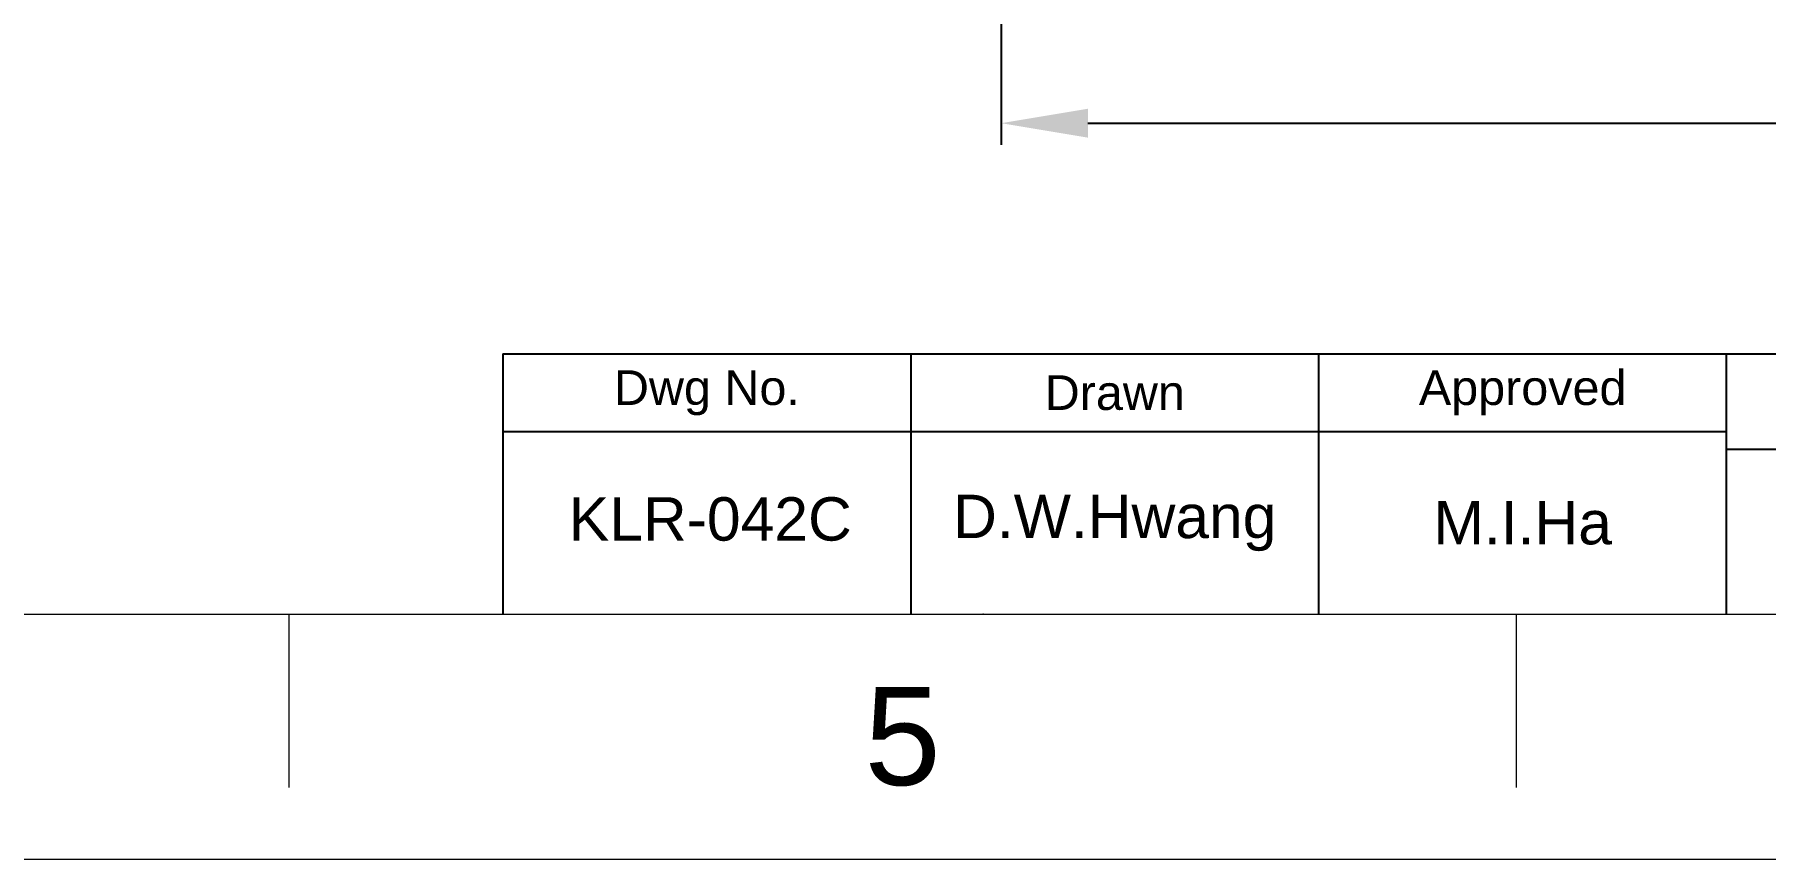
# Model space of a CAD drawing. Header units: millimetres. Extents: x 1243 to 1837, y -609 to -189.
# Drawn here: x 1525 to 1624.7, y -609 to -561.4 of the extents above; entities that cross this region are included whole.
import ezdxf

# ---------------------------------------------------------------- set-up
doc = ezdxf.new("R2010")
doc.units = ezdxf.units.MM
doc.header["$LTSCALE"] = 0.1
doc.layers.get('0').update_dxf_attribs({"lineweight": 13})
doc.layers.add('DIM', color=3, linetype='Continuous', lineweight=9)
doc.layers.add('FORM', color=7, linetype='Continuous')
doc.layers.add('TEXT', color=2, linetype='Continuous')
doc.styles.get("Standard").update_dxf_attribs({"font": 'arial.ttf'})
doc.dimstyles.new('ISO-25', dxfattribs={"dimtxt": 2.5, "dimasz": 2.5, "dimexe": 1.25, "dimexo": 0.625, "dimtad": 1, "dimdec": 1, "dimtxsty": 'Standard', "dimcen": 2.5, "dimadec": 0, "dimazin": 0, "dimtfac": 1, "dimtdec": 1, "dimtmove": 0, "dimatfit": 3, "dimfxl": 0, "dimarcsym": 0})

# ---------------------------------------------------------------- blocks, each defined once
blk = doc.blocks.new('*D59')
at = {"layer": 'Defpoints', "color": 0}
for p in [(1580.646, -556.008), (1682.646, -556.008), (1682.646, -566.55)]:
    blk.add_point(p, dxfattribs=at)
at = {"layer": 'DIM', "color": 3, "linetype": 'ByBlock', "lineweight": -2}
for p, q in [((1580.646, -556.633), (1580.646, -567.8)), ((1682.646, -556.633), (1682.646, -567.8)), ((1585.646, -566.55), (1677.646, -566.55))]:
    blk.add_line(p, q, dxfattribs=at)
at = {"layer": 'DIM', "color": 3}
for points in [[(1585.646, -565.717), (1585.646, -567.384), (1580.646, -566.55)], [(1677.646, -565.717), (1677.646, -567.384), (1682.646, -566.55)]]:
    blk.add_solid(points, dxfattribs=at)
at = {"layer": 'DIM', "color": 3, "insert": (1631.646, -563.372), "char_height": 5, "attachment_point": 5}
blk.add_mtext('102', dxfattribs=at)

msp = doc.modelspace()

# ---------------------------------------------------------------- linework, layer by layer
for p, q in [((1256.789, -594.843), (1822.446, -594.843)), ((1539.618, -594.843), (1539.618, -604.843)), ((1610.325, -594.843), (1610.325, -604.843))]:
    msp.add_line(p, q)
msp.add_point((1579.618, -594.843))
at = {"layer": 'DIM', "color": 7}
msp.add_lwpolyline([(1242.648, -188.985), (1836.587, -188.985), (1836.587, -608.985), (1242.648, -608.985)], close=True, dxfattribs=at)
at = {"layer": 'FORM'}
for p, q in [((1551.946, -579.843), (1822.446, -579.843)), ((1551.946, -579.843), (1551.946, -594.843)), ((1575.446, -579.843), (1575.446, -594.843)), ((1598.946, -594.843), (1598.946, -579.843)), ((1622.446, -594.843), (1622.446, -579.843)), ((1622.446, -584.343), (1551.946, -584.343)), ((1622.446, -585.343), (1762.446, -585.343))]:
    msp.add_line(p, q, dxfattribs=at)
at = {"layer": 'TEXT'}
msp.add_point((1598.946, -584.343), dxfattribs=at)

# ---------------------------------------------------------------- texts
at = {"insert": (1574.971, -601.914), "char_height": 5.657, "attachment_point": 5}
msp.add_mtext_dynamic_manual_height_columns('5', width=50, gutter_width=12.5, heights=[0], dxfattribs=at)
at = {"layer": 'TEXT', "attachment_point": 5}
for s, insert, char_height in [('Dwg No.', (1563.696, -582.093), 2), ('Drawn', (1587.196, -582.093), 2), ('Approved', (1610.696, -582.093), 2), ('KLR-042C', (1563.892, -589.378), 2.5), ('D.W.Hwang', (1587.196, -589.593), 2.5), ('M.I.Ha', (1610.696, -589.593), 2.5)]:
    msp.add_mtext_dynamic_manual_height_columns(s, width=23.5, gutter_width=12.5, heights=[0], dxfattribs=dict(at, insert=insert, char_height=char_height))

# ---------------------------------------------------------------- dimensions: what is measured, and where the dimension line sits
at = {"layer": 'DIM', "color": 7}
dim = msp.add_linear_dim(base=(1682.646, -566.55), p1=(1580.646, -556.008), p2=(1682.646, -556.008), dimstyle='ISO-25', override={"dimtxt": 5, "dimasz": 5, "dimcen": 5, "dimclrd": 3, "dimclre": 3, "dimclrt": 3, "dimfxl": 1.25, "dimarcsym": 1}, dxfattribs=at)
dim.commit()
dim.dimension.update_dxf_attribs({"geometry": '*D59', "text_midpoint": (1631.646, -563.372)})

doc.saveas('drawing.dxf')
